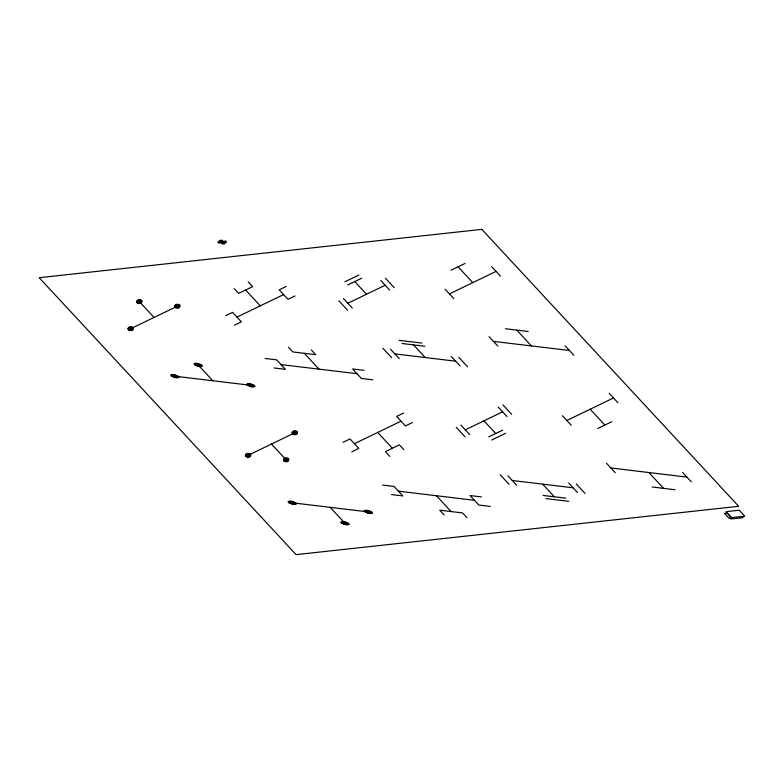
<?xml version="1.0" encoding="UTF-8"?>
<svg xmlns="http://www.w3.org/2000/svg" width="784" height="784" viewBox="0 0 784 784"><rect width="100%" height="100%" fill="white"/><g stroke="black" fill="none" stroke-linecap="round" stroke-linejoin="round"><path stroke-width="1.18" d="M130.732 328.702L177.38 306.181M225.557 315.736L232.554 312.355L241.364 321.852L234.367 325.233M286.209 286.454L279.212 289.835L288.012 299.331L295.019 295.95M236.964 317.108L283.612 294.578M344.842 281.789L358.837 275.037M347.773 284.955L361.767 278.202M347.851 303.251L385.179 285.229M451.065 270.196L465.069 263.434M449.418 293.902L496.076 271.372M248.165 455.308L294.813 432.778M342.99 442.333L349.987 438.952L358.798 448.448L351.8 451.829M403.642 413.05L396.645 416.431L405.446 425.928L412.453 422.547M354.397 443.705L401.045 421.175M465.284 429.848L502.613 411.825M488.697 436.874L502.691 430.122M491.627 440.04L505.631 433.287M566.852 420.498L613.509 397.968M597.859 428.436L611.853 421.684M505.386 328.741L528.181 331.485M493.459 341.373L569.468 350.497M399.154 340.344L421.959 343.078M402.084 343.51L424.889 346.244M394.832 353.888L455.641 361.189M265.188 358.464L276.595 359.827L285.405 369.323L273.998 367.961M364.011 370.322L352.604 368.96L361.414 378.456L372.812 379.819M280.995 364.58L357.004 373.703M174.773 376.183L250.782 385.307M610.893 467.97L686.902 477.093M652.17 486.991L674.975 489.726M512.266 480.484L573.075 487.785M543.008 495.429L565.813 498.163M545.948 498.595L568.743 501.329M382.621 485.061L394.029 486.433L402.839 495.919L391.432 494.557M481.445 496.919L470.037 495.557L478.848 505.053L490.245 506.415M398.429 491.176L474.438 500.3M292.197 502.779L368.215 511.903M742.036 516.47L743.134 517.656L731.1 518.979L729.992 517.783L744.8 516.156L739.292 510.217L726.013 511.668L731.521 517.607M491.666 266.629L500.476 276.125M565.068 345.754L573.868 355.25M609.099 393.225L617.91 402.721M682.501 472.35L691.302 481.846M458.072 266.815L472.742 282.642M516.783 330.113L531.464 345.94M590.176 409.238L604.856 425.055M648.897 472.536L663.578 488.354M445.018 289.149L453.828 298.645M489.049 336.63L497.86 346.116M562.451 415.745L571.262 425.242M606.483 463.226L615.293 472.723M385.444 278.232L394.244 287.728M458.836 357.357L467.646 366.853M502.867 404.828L511.678 414.324M576.269 483.953L585.08 493.45M380.769 280.486L389.579 289.982M451.231 356.446L460.041 365.932M498.203 407.082L507.013 416.578M568.665 483.042L577.475 492.538M354.77 281.583L366.52 294.235M413.491 344.882L425.232 357.543M483.953 420.841L495.694 433.493M542.665 484.14L554.406 496.791M343.451 298.498L352.261 307.994M390.422 349.145L399.232 358.631M460.884 425.095L469.694 434.591M507.856 475.741L516.666 485.237M338.786 300.752L347.596 310.248M382.827 348.223L391.628 357.72M456.219 427.349L465.03 436.845M500.261 474.83L509.061 484.316M248.205 281.887L252.605 286.64L238.61 293.392L234.21 288.649M311.326 349.938L315.727 354.682L292.922 351.947L288.522 347.204M403.799 449.634L399.399 444.891L385.405 451.643L389.805 456.386M466.921 517.675L462.521 512.932L439.716 510.198L444.116 514.941M245.608 290.021L260.288 305.838M304.329 353.319L319 369.137M377.721 432.445L392.402 448.262M436.433 495.743L451.114 511.56M139.376 301.624L154.056 317.442M198.097 364.923L212.778 380.74M271.489 444.038L286.17 459.865M330.211 507.346L344.882 523.163M128.047 328.388L128.017 329.182A5.38 2.244 4.5 0 0 128.4 329.829A3.43 1.431 4.5 0 0 129.223 330.387L131.095 330.613A3.43 1.431 4.5 0 0 132.202 330.289A5.38 2.244 4.5 0 0 132.957 329.77L133.447 328.231A5.38 2.244 4.5 0 0 133.064 327.585A3.646 1.519 4.5 0 0 132.192 326.997L130.36 326.801A3.43 1.431 4.5 0 0 129.262 327.124A5.38 2.244 4.5 0 0 128.507 327.643L128.047 328.388M128.586 328.447L128.556 329.084A4.302 1.793 4.5 0 0 128.86 329.603A2.744 1.147 4.5 0 0 129.527 330.054L131.026 330.231A2.744 1.147 4.5 0 0 131.908 329.976A4.302 1.793 4.5 0 0 132.506 329.554L132.898 328.329A4.302 1.793 4.5 0 0 132.594 327.81A2.92 1.215 4.5 0 0 131.898 327.34L130.438 327.183A2.744 1.147 4.5 0 0 129.556 327.438A4.302 1.793 4.5 0 0 128.958 327.859L128.586 328.447M129.115 328.516L129.105 328.986A3.224 1.352 4.5 0 0 129.331 329.378A2.058 0.862 4.5 0 0 129.821 329.711L130.948 329.848A2.058 0.862 4.5 0 0 131.614 329.652A3.224 1.352 4.5 0 0 132.065 329.349L132.359 328.427A3.224 1.352 4.5 0 0 132.133 328.035A2.185 0.911 4.5 0 0 131.604 327.683L130.507 327.565A2.058 0.862 4.5 0 0 129.85 327.761A3.224 1.352 4.5 0 0 129.399 328.065L129.115 328.516M129.654 328.574C131.34 331.524 132.653 326.154 129.654 328.574M130.193 328.643L131.271 328.77L130.193 328.643M136.69 301.301L136.661 302.095A5.38 2.244 4.5 0 0 137.043 302.742A3.43 1.431 4.5 0 0 137.866 303.3L139.748 303.526A3.43 1.431 4.5 0 0 140.846 303.202A5.38 2.244 4.5 0 0 141.6 302.683L142.09 301.144A5.38 2.244 4.5 0 0 141.708 300.497A3.646 1.519 4.5 0 0 140.836 299.909L139.013 299.713A3.43 1.431 4.5 0 0 137.906 300.037A5.38 2.244 4.5 0 0 137.161 300.556L136.69 301.301M137.229 301.36L137.21 301.997A4.302 1.793 4.5 0 0 137.514 302.526A2.744 1.147 4.5 0 0 138.17 302.967L139.67 303.143A2.744 1.147 4.5 0 0 140.552 302.889A4.302 1.793 4.5 0 0 141.159 302.477L141.551 301.242A4.302 1.793 4.5 0 0 141.247 300.723A2.92 1.215 4.5 0 0 140.542 300.252L139.082 300.096A2.744 1.147 4.5 0 0 138.2 300.35A4.302 1.793 4.5 0 0 137.602 300.772L137.229 301.36M137.768 301.428L137.749 301.909A3.224 1.352 4.5 0 0 137.974 302.301A2.058 0.862 4.5 0 0 138.474 302.624L139.601 302.761A2.058 0.862 4.5 0 0 140.258 302.565A3.224 1.352 4.5 0 0 140.708 302.261L141.002 301.34A3.224 1.352 4.5 0 0 140.777 300.948A2.185 0.911 4.5 0 0 140.258 300.595L139.16 300.478A2.058 0.862 4.5 0 0 138.494 300.674A3.224 1.352 4.5 0 0 138.043 300.978L137.768 301.428M138.307 301.487C139.993 304.437 141.296 299.067 138.307 301.487M138.837 301.556L139.915 301.683L138.837 301.556M174.695 305.858L174.675 306.652A5.38 2.244 4.5 0 0 175.048 307.308A3.43 1.431 4.5 0 0 175.871 307.857L177.752 308.083A3.43 1.431 4.5 0 0 178.85 307.769A5.38 2.244 4.5 0 0 179.605 307.25L180.095 305.711A5.38 2.244 4.5 0 0 179.712 305.054A3.646 1.519 4.5 0 0 178.84 304.466L177.017 304.28A3.43 1.431 4.5 0 0 175.92 304.604A5.38 2.244 4.5 0 0 175.165 305.113L174.695 305.858M175.234 305.927L175.214 306.564A4.302 1.793 4.5 0 0 175.518 307.083A2.744 1.147 4.5 0 0 176.175 307.524L177.674 307.71A2.744 1.147 4.5 0 0 178.556 307.446A4.302 1.793 4.5 0 0 179.164 307.034L179.556 305.809A4.302 1.793 4.5 0 0 179.252 305.28A2.92 1.215 4.5 0 0 178.556 304.809L177.086 304.662A2.744 1.147 4.5 0 0 176.214 304.917A4.302 1.793 4.5 0 0 175.606 305.329L175.234 305.927M175.773 305.985L175.753 306.466A3.224 1.352 4.5 0 0 175.988 306.858A2.058 0.862 4.5 0 0 176.478 307.191L177.605 307.328A2.058 0.862 4.5 0 0 178.262 307.132A3.224 1.352 4.5 0 0 178.713 306.818L179.007 305.897A3.224 1.352 4.5 0 0 178.781 305.505A2.185 0.911 4.5 0 0 178.262 305.152L177.164 305.045A2.058 0.862 4.5 0 0 176.498 305.231A3.224 1.352 4.5 0 0 176.047 305.544L175.773 305.985M176.312 306.054C177.997 309.004 179.301 303.633 176.312 306.054M176.851 306.123L177.919 306.25L176.851 306.123M245.48 454.985L245.451 455.778A5.38 2.244 4.5 0 0 245.833 456.435A3.43 1.431 4.5 0 0 246.656 456.984L248.528 457.209A3.43 1.431 4.5 0 0 249.635 456.886A5.38 2.244 4.5 0 0 250.39 456.366L250.88 454.828A5.38 2.244 4.5 0 0 250.498 454.181A3.646 1.519 4.5 0 0 249.626 453.593L247.793 453.397A3.43 1.431 4.5 0 0 246.695 453.72A5.38 2.244 4.5 0 0 245.941 454.24L245.48 454.985M246.009 455.043L245.99 455.68A4.302 1.793 4.5 0 0 246.294 456.21A2.744 1.147 4.5 0 0 246.96 456.651L248.459 456.827A2.744 1.147 4.5 0 0 249.341 456.572A4.302 1.793 4.5 0 0 249.939 456.161L250.331 454.926A4.302 1.793 4.5 0 0 250.027 454.406A2.92 1.215 4.5 0 0 249.332 453.936L247.871 453.779A2.744 1.147 4.5 0 0 246.989 454.034A4.302 1.793 4.5 0 0 246.392 454.455L246.009 455.043M246.548 455.112L246.539 455.592A3.224 1.352 4.5 0 0 246.764 455.984A2.058 0.862 4.5 0 0 247.254 456.308L248.381 456.445A2.058 0.862 4.5 0 0 249.047 456.259A3.224 1.352 4.5 0 0 249.498 455.945L249.792 455.024A3.224 1.352 4.5 0 0 249.567 454.632A2.185 0.911 4.5 0 0 249.038 454.279L247.94 454.161A2.058 0.862 4.5 0 0 247.283 454.357A3.224 1.352 4.5 0 0 246.833 454.661L246.548 455.112M247.087 455.171C248.773 458.121 250.086 452.75 247.087 455.171M247.626 455.239L248.704 455.367L247.626 455.239M283.485 459.542L283.455 460.335A5.38 2.244 4.5 0 0 283.837 460.992A3.43 1.431 4.5 0 0 284.661 461.541L286.532 461.776A3.43 1.431 4.5 0 0 287.64 461.453A5.38 2.244 4.5 0 0 288.394 460.933L288.884 459.395A5.38 2.244 4.5 0 0 288.502 458.738A3.646 1.519 4.5 0 0 287.63 458.15L285.807 457.964A3.43 1.431 4.5 0 0 284.7 458.287A5.38 2.244 4.5 0 0 283.945 458.807L283.485 459.542M284.024 459.61L284.004 460.247A4.302 1.793 4.5 0 0 284.308 460.767A2.744 1.147 4.5 0 0 284.964 461.208L286.464 461.394A2.744 1.147 4.5 0 0 287.346 461.129A4.302 1.793 4.5 0 0 287.944 460.718L288.336 459.493A4.302 1.793 4.5 0 0 288.032 458.963A2.92 1.215 4.5 0 0 287.336 458.493L285.876 458.346A2.744 1.147 4.5 0 0 284.994 458.601A4.302 1.793 4.5 0 0 284.396 459.012L284.024 459.61M284.553 459.669L284.543 460.149A3.224 1.352 4.5 0 0 284.768 460.541A2.058 0.862 4.5 0 0 285.258 460.874L286.385 461.012A2.058 0.862 4.5 0 0 287.052 460.816A3.224 1.352 4.5 0 0 287.503 460.502L287.797 459.581A3.224 1.352 4.5 0 0 287.571 459.189A2.185 0.911 4.5 0 0 287.042 458.836L285.944 458.728A2.058 0.862 4.5 0 0 285.288 458.914A3.224 1.352 4.5 0 0 284.837 459.228L284.553 459.669M285.092 459.738C286.787 462.687 288.091 457.317 285.092 459.738M285.631 459.806L286.709 459.934L285.631 459.806M292.128 432.454L292.109 433.258A5.38 2.244 4.5 0 0 292.481 433.905A3.43 1.431 4.5 0 0 293.304 434.463L295.186 434.689A3.43 1.431 4.5 0 0 296.283 434.365A5.38 2.244 4.5 0 0 297.038 433.846L297.528 432.307A5.38 2.244 4.5 0 0 297.146 431.651A3.646 1.519 4.5 0 0 296.274 431.073L294.451 430.877A3.43 1.431 4.5 0 0 293.353 431.2A5.38 2.244 4.5 0 0 292.599 431.719L292.128 432.454M292.667 432.523L292.648 433.16A4.302 1.793 4.5 0 0 292.951 433.679A2.744 1.147 4.5 0 0 293.608 434.12L295.107 434.307A2.744 1.147 4.5 0 0 295.989 434.042A4.302 1.793 4.5 0 0 296.597 433.63L296.989 432.405A4.302 1.793 4.5 0 0 296.685 431.876A2.92 1.215 4.5 0 0 295.98 431.416L294.519 431.259A2.744 1.147 4.5 0 0 293.637 431.514A4.302 1.793 4.5 0 0 293.04 431.925L292.667 432.523M293.206 432.592L293.187 433.062A3.224 1.352 4.5 0 0 293.422 433.454A2.058 0.862 4.5 0 0 293.912 433.787L295.039 433.924A2.058 0.862 4.5 0 0 295.695 433.728A3.224 1.352 4.5 0 0 296.146 433.425L296.44 432.494A3.224 1.352 4.5 0 0 296.215 432.102A2.185 0.911 4.5 0 0 295.695 431.749L294.598 431.641A2.058 0.862 4.5 0 0 293.931 431.827A3.224 1.352 4.5 0 0 293.481 432.141L293.206 432.592M293.745 432.65C295.431 435.6 296.734 430.23 293.745 432.65M294.274 432.719L295.352 432.846L294.274 432.719M175.577 376.398L173.95 375.957L175.577 376.398M176.39 376.604C172.362 377.516 173.215 373.782 176.39 376.604M177.204 376.82L176.518 377.153A2.058 0.862 4.5 0 1 175.645 377.133A3.224 1.352 4.5 0 1 174.754 376.967L172.96 376.271A3.224 1.352 4.5 0 1 172.49 375.908A2.185 0.911 4.5 0 1 172.323 375.516L173.019 375.203A2.058 0.862 4.5 0 1 173.891 375.232A3.224 1.352 4.5 0 1 174.783 375.399L176.576 376.085A3.224 1.352 4.5 0 1 177.047 376.457A2.058 0.862 4.5 0 1 177.204 376.82M178.017 377.035L177.096 377.486A2.744 1.147 4.5 0 1 175.939 377.447A4.302 1.793 4.5 0 1 174.754 377.231L172.362 376.3A4.302 1.793 4.5 0 1 171.725 375.82A2.92 1.215 4.5 0 1 171.51 375.291L172.441 374.879A2.744 1.147 4.5 0 1 173.597 374.919A4.302 1.793 4.5 0 1 174.783 375.134L177.174 376.055A4.302 1.793 4.5 0 1 177.811 376.545A2.744 1.147 4.5 0 1 178.017 377.035M178.83 377.251L177.674 377.81A3.43 1.431 4.5 0 1 176.233 377.761A5.38 2.244 4.5 0 1 174.754 377.486L171.755 376.33A5.38 2.244 4.5 0 1 170.971 375.722A3.646 1.519 4.5 0 1 170.696 375.075L171.863 374.556A3.43 1.431 4.5 0 1 173.303 374.595A5.38 2.244 4.5 0 1 174.783 374.87L177.782 376.026A5.38 2.244 4.5 0 1 178.566 376.634A3.43 1.431 4.5 0 1 178.83 377.251M198.911 365.128L197.284 364.697L198.911 365.128M199.714 365.344C195.686 366.255 196.539 362.522 199.714 365.344M200.528 365.56L199.842 365.893A2.058 0.862 4.5 0 1 198.979 365.873A3.224 1.352 4.5 0 1 198.087 365.707L196.284 365.011A3.224 1.352 4.5 0 1 195.814 364.648A2.185 0.911 4.5 0 1 195.647 364.256L196.353 363.943A2.058 0.862 4.5 0 1 197.215 363.972A3.224 1.352 4.5 0 1 198.107 364.129L199.9 364.825A3.224 1.352 4.5 0 1 200.371 365.197A2.058 0.862 4.5 0 1 200.528 365.56M201.341 365.775L200.42 366.216A2.744 1.147 4.5 0 1 199.273 366.187A4.302 1.793 4.5 0 1 198.078 365.971L195.686 365.04A4.302 1.793 4.5 0 1 195.049 364.55A2.92 1.215 4.5 0 1 194.834 364.031L195.765 363.619A2.744 1.147 4.5 0 1 196.921 363.649A4.302 1.793 4.5 0 1 198.107 363.874L200.498 364.795A4.302 1.793 4.5 0 1 201.135 365.285A2.744 1.147 4.5 0 1 201.341 365.775M202.154 365.991L200.998 366.549A3.43 1.431 4.5 0 1 199.567 366.5A5.38 2.244 4.5 0 1 198.078 366.226L195.089 365.07A5.38 2.244 4.5 0 1 194.295 364.462A3.646 1.519 4.5 0 1 194.02 363.815L195.187 363.296A3.43 1.431 4.5 0 1 196.627 363.335A5.38 2.244 4.5 0 1 198.117 363.609L201.106 364.766A5.38 2.244 4.5 0 1 201.9 365.373A3.43 1.431 4.5 0 1 202.154 365.991M251.595 385.522L249.969 385.081L251.595 385.522M252.399 385.738C248.371 386.649 249.224 382.915 252.399 385.738M253.212 385.953L252.526 386.287A2.058 0.862 4.5 0 1 251.664 386.257A3.224 1.352 4.5 0 1 250.772 386.091L248.969 385.395A3.224 1.352 4.5 0 1 248.499 385.032A2.185 0.911 4.5 0 1 248.332 384.64L249.038 384.327A2.058 0.862 4.5 0 1 249.9 384.356A3.224 1.352 4.5 0 1 250.792 384.523L252.585 385.218A3.224 1.352 4.5 0 1 253.056 385.581A2.058 0.862 4.5 0 1 253.212 385.953M254.026 386.159L253.105 386.61A2.744 1.147 4.5 0 1 251.958 386.571A4.302 1.793 4.5 0 1 250.762 386.355L248.371 385.424A4.302 1.793 4.5 0 1 247.734 384.944A2.92 1.215 4.5 0 1 247.519 384.425L248.45 384.003A2.744 1.147 4.5 0 1 249.606 384.042A4.302 1.793 4.5 0 1 250.792 384.258L253.183 385.189A4.302 1.793 4.5 0 1 253.82 385.669A2.744 1.147 4.5 0 1 254.026 386.159M254.839 386.375L253.683 386.933A3.43 1.431 4.5 0 1 252.242 386.884A5.38 2.244 4.5 0 1 250.762 386.62L247.773 385.463A5.38 2.244 4.5 0 1 246.98 384.846A3.646 1.519 4.5 0 1 246.705 384.199L247.871 383.68A3.43 1.431 4.5 0 1 249.312 383.729A5.38 2.244 4.5 0 1 250.802 383.993L253.791 385.15A5.38 2.244 4.5 0 1 254.584 385.767A3.43 1.431 4.5 0 1 254.839 386.375M293.01 502.995L291.383 502.554L293.01 502.995M293.824 503.21C289.796 504.112 290.648 500.378 293.824 503.21M294.637 503.416L293.941 503.749A2.058 0.862 4.5 0 1 293.079 503.73A3.224 1.352 4.5 0 1 292.187 503.563L290.394 502.867A3.224 1.352 4.5 0 1 289.923 502.505A2.185 0.911 4.5 0 1 289.757 502.113L290.452 501.799A2.058 0.862 4.5 0 1 291.325 501.829A3.224 1.352 4.5 0 1 292.216 501.995L294.01 502.691A3.224 1.352 4.5 0 1 294.48 503.054A2.058 0.862 4.5 0 1 294.637 503.416M295.45 503.632L294.529 504.083A2.744 1.147 4.5 0 1 293.373 504.043A4.302 1.793 4.5 0 1 292.187 503.828L289.796 502.897A4.302 1.793 4.5 0 1 289.159 502.417A2.92 1.215 4.5 0 1 288.943 501.887L289.874 501.476A2.744 1.147 4.5 0 1 291.031 501.515A4.302 1.793 4.5 0 1 292.216 501.731L294.608 502.662A4.302 1.793 4.5 0 1 295.245 503.142A2.744 1.147 4.5 0 1 295.45 503.632M296.264 503.847L295.107 504.406A3.43 1.431 4.5 0 1 293.667 504.357A5.38 2.244 4.5 0 1 292.187 504.092L289.188 502.926A5.38 2.244 4.5 0 1 288.404 502.319A3.646 1.519 4.5 0 1 288.13 501.672L289.296 501.152A3.43 1.431 4.5 0 1 290.737 501.192A5.38 2.244 4.5 0 1 292.216 501.466L295.215 502.622A5.38 2.244 4.5 0 1 295.999 503.23A3.43 1.431 4.5 0 1 296.264 503.847M345.695 523.379L344.068 522.948L345.695 523.379M346.508 523.594C342.481 524.506 343.333 520.772 346.508 523.594M347.322 523.81L346.626 524.143A2.058 0.862 4.5 0 1 345.764 524.114A3.224 1.352 4.5 0 1 344.872 523.957L343.078 523.261A3.224 1.352 4.5 0 1 342.608 522.889A2.185 0.911 4.5 0 1 342.441 522.497L343.137 522.193A2.058 0.862 4.5 0 1 344.009 522.213A3.224 1.352 4.5 0 1 344.901 522.379L346.695 523.075A3.224 1.352 4.5 0 1 347.165 523.438A2.058 0.862 4.5 0 1 347.322 523.81M348.135 524.026L347.214 524.467A2.744 1.147 4.5 0 1 346.058 524.427A4.302 1.793 4.5 0 1 344.872 524.212L342.481 523.291A4.302 1.793 4.5 0 1 341.844 522.801A2.92 1.215 4.5 0 1 341.628 522.281L342.559 521.87A2.744 1.147 4.5 0 1 343.715 521.899A4.302 1.793 4.5 0 1 344.901 522.115L347.292 523.046A4.302 1.793 4.5 0 1 347.929 523.536A2.744 1.147 4.5 0 1 348.135 524.026M348.949 524.231L347.792 524.79A3.43 1.431 4.5 0 1 346.352 524.751A5.38 2.244 4.5 0 1 344.872 524.476L341.873 523.32A5.38 2.244 4.5 0 1 341.089 522.712A3.646 1.519 4.5 0 1 340.815 522.056L341.981 521.536A3.43 1.431 4.5 0 1 343.421 521.585A5.38 2.244 4.5 0 1 344.901 521.86L347.9 523.016A5.38 2.244 4.5 0 1 348.684 523.624A3.43 1.431 4.5 0 1 348.949 524.231M369.029 512.119L367.392 511.687L369.029 512.119M369.832 512.334C365.805 513.246 366.657 509.512 369.832 512.334M370.646 512.55L369.96 512.883A2.058 0.862 4.5 0 1 369.097 512.854A3.224 1.352 4.5 0 1 368.206 512.687L366.402 511.991A3.224 1.352 4.5 0 1 365.932 511.629A2.185 0.911 4.5 0 1 365.765 511.237L366.471 510.933A2.058 0.862 4.5 0 1 367.333 510.952A3.224 1.352 4.5 0 1 368.225 511.119L370.019 511.815A3.224 1.352 4.5 0 1 370.489 512.177A2.058 0.862 4.5 0 1 370.646 512.55M371.459 512.756L370.538 513.206A2.744 1.147 4.5 0 1 369.391 513.167A4.302 1.793 4.5 0 1 368.196 512.952L365.805 512.03A4.302 1.793 4.5 0 1 365.168 511.54A2.92 1.215 4.5 0 1 364.952 511.021L365.883 510.6A2.744 1.147 4.5 0 1 367.039 510.639A4.302 1.793 4.5 0 1 368.225 510.854L370.616 511.785A4.302 1.793 4.5 0 1 371.253 512.266A2.744 1.147 4.5 0 1 371.459 512.756M372.273 512.971L371.116 513.53A3.43 1.431 4.5 0 1 369.676 513.491A5.38 2.244 4.5 0 1 368.196 513.216L365.207 512.06A5.38 2.244 4.5 0 1 364.413 511.452A3.646 1.519 4.5 0 1 364.139 510.796L365.305 510.276A3.43 1.431 4.5 0 1 366.745 510.325A5.38 2.244 4.5 0 1 368.235 510.59L371.224 511.756A5.38 2.244 4.5 0 1 372.008 512.364A3.43 1.431 4.5 0 1 372.273 512.971M221.872 240.247L219.265 240.531L222.499 244.02L225.106 243.736L221.872 240.247M225.625 241.149L217.707 242.011L218.746 243.128L226.664 242.256L225.625 241.149M481.827 229.359L39.2 277.703L296.087 554.641L738.704 506.297L481.827 229.359M727.062 513.04L724.406 513.334L729.218 518.528L731.874 518.234L727.062 513.04"/></g></svg>
